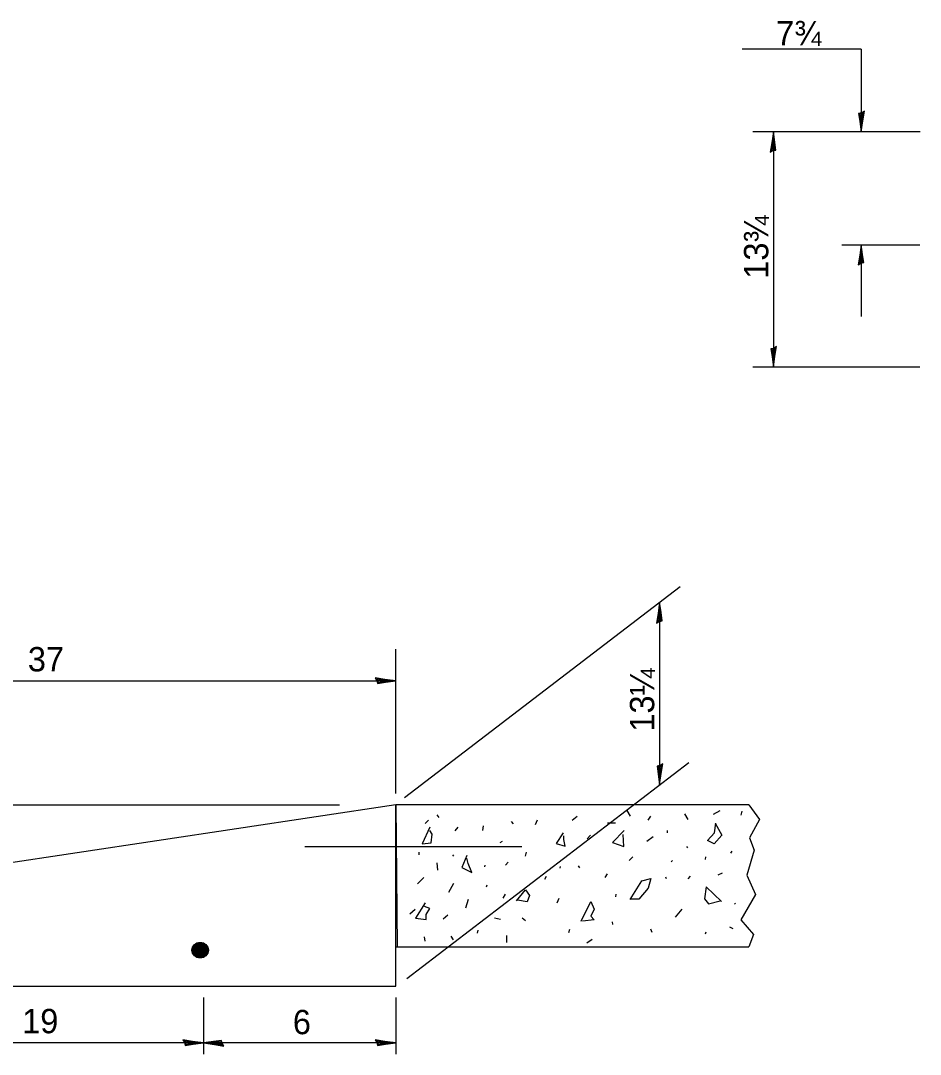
# Model space of a CAD drawing. Extents: x 0 to 2.83, y 0 to 1.83.
# Drawn here: x 0.6842 to 1.1153, y 0.6036 to 1.0991 of the extents above; entities that cross this region are included whole.
import ezdxf

# ---------------------------------------------------------------- set-up
doc = ezdxf.new("R2010")
doc.units = 0
doc.layers.add('RD_Pr_Roadway_Dimensions', color=7, linetype='Continuous')
doc.layers.add('SH_General_Details', color=7, linetype='Continuous')

msp = doc.modelspace()

# ---------------------------------------------------------------- linework, layer by layer
at = {"layer": 'RD_Pr_Roadway_Dimensions'}
for p, q in [((1.08692, 1.0854), (1.02996, 1.0854)), ((1.08692, 1.0854), (1.08692, 1.04582)), ((1.11526, 1.04582), (1.03503, 1.04582)), ((1.04489, 1.04582), (1.04489, 0.93299)), ((1.1151, 0.99141), (1.07764, 0.99141)), ((1.08692, 0.99185), (1.08692, 0.95735)), ((1.1151, 0.93299), (1.03503, 0.93299)), ((0.86814, 0.72667), (1.00019, 0.82786)), ((0.99037, 0.82033), (0.99037, 0.73286)), ((0.86395, 0.72859), (0.86395, 0.79786)), ((0.54046, 0.7826), (0.86395, 0.7826)), ((0.86924, 0.64005), (1.00427, 0.74351)), ((0.50393, 0.72326), (0.83691, 0.72326)), ((0.77176, 0.63096), (0.77176, 0.60365)), ((0.86395, 0.63096), (0.86395, 0.60365)), ((0.77176, 0.60913), (0.61821, 0.60913)), ((0.86395, 0.60913), (0.77176, 0.60913))]:
    msp.add_line(p, q, dxfattribs=at)
for points in [[(1.08706, 1.05486), (1.08571, 1.05455), (1.08629, 1.05073), (1.08692, 1.04582), (1.08764, 1.05107), (1.08845, 1.05566), (1.08706, 1.05486), (1.08616, 1.05445), (1.08693, 1.04912), (1.08795, 1.05495), (1.08681, 1.05409), (1.08696, 1.05164), (1.08732, 1.054)], [(1.04475, 1.03678), (1.0461, 1.03708), (1.04552, 1.04091), (1.04489, 1.04582), (1.04417, 1.04057), (1.04336, 1.03598), (1.04475, 1.03678), (1.04565, 1.03719), (1.04488, 1.04252), (1.04386, 1.03669), (1.045, 1.03755), (1.04485, 1.04), (1.04449, 1.03764)], [(1.08679, 0.98282), (1.08814, 0.98312), (1.08756, 0.98694), (1.08692, 0.99185), (1.0862, 0.98661), (1.0854, 0.98201), (1.08679, 0.98282), (1.08768, 0.98322), (1.08692, 0.98855), (1.08589, 0.98272), (1.08704, 0.98358), (1.08689, 0.98603), (1.08653, 0.98368)], [(1.04502, 0.94202), (1.04367, 0.94172), (1.04425, 0.9379), (1.04489, 0.93299), (1.04561, 0.93823), (1.04641, 0.94283), (1.04502, 0.94202), (1.04413, 0.94162), (1.04489, 0.93629), (1.04592, 0.94212), (1.04477, 0.94126), (1.04492, 0.93881), (1.04528, 0.94116)], [(0.99024, 0.81115), (0.99161, 0.81146), (0.99102, 0.81534), (0.99037, 0.82033), (0.98964, 0.815), (0.98882, 0.81033), (0.99024, 0.81115), (0.99114, 0.81156), (0.99036, 0.81698), (0.98932, 0.81105), (0.99049, 0.81193), (0.99033, 0.81442), (0.98997, 0.81202)], [(0.85491, 0.78273), (0.85522, 0.78138), (0.85904, 0.78196), (0.86395, 0.7826), (0.8587, 0.78332), (0.85411, 0.78412), (0.85491, 0.78273), (0.85532, 0.78184), (0.86065, 0.7826), (0.85482, 0.78363), (0.85568, 0.78248), (0.85813, 0.78263), (0.85577, 0.78299)], [(0.99051, 0.74205), (0.98914, 0.74174), (0.98973, 0.73786), (0.99037, 0.73286), (0.9911, 0.73819), (0.99192, 0.74286), (0.99051, 0.74205), (0.9896, 0.74164), (0.99038, 0.73622), (0.99142, 0.74214), (0.99025, 0.74127), (0.99041, 0.73878), (0.99077, 0.74117)], [(0.76273, 0.60926), (0.76303, 0.60791), (0.76685, 0.60849), (0.77176, 0.60913), (0.76652, 0.60985), (0.76192, 0.61065), (0.76273, 0.60926), (0.76313, 0.60837), (0.76846, 0.60914), (0.76263, 0.61016), (0.76349, 0.60901), (0.76594, 0.60917), (0.76359, 0.60952)], [(0.7808, 0.609), (0.7805, 0.61034), (0.77668, 0.60976), (0.77176, 0.60913), (0.77701, 0.60841), (0.7816, 0.6076), (0.7808, 0.609), (0.7804, 0.60989), (0.77506, 0.60912), (0.78089, 0.6081), (0.78003, 0.60924), (0.77758, 0.60909), (0.77994, 0.60873)], [(0.85491, 0.60926), (0.85522, 0.60791), (0.85904, 0.60849), (0.86395, 0.60913), (0.8587, 0.60985), (0.85411, 0.61065), (0.85491, 0.60926), (0.85532, 0.60837), (0.86065, 0.60914), (0.85482, 0.61016), (0.85568, 0.60901), (0.85813, 0.60917), (0.85577, 0.60952)]]:
    msp.add_lwpolyline(points, dxfattribs=at)
at = {"layer": 'SH_General_Details'}
for p, q in [((0.86395, 0.72326), (0.57528, 0.67978)), ((0.86395, 0.6363), (0.86395, 0.72326)), ((1.03308, 0.7232), (0.86395, 0.72326)), ((0.86395, 0.72326), (0.86453, 0.65523)), ((0.8847, 0.71715), (0.88381, 0.71848)), ((0.97468, 0.72047), (0.97622, 0.71782)), ((1.00232, 0.71892), (1.00387, 0.71627)), ((1.01624, 0.7187), (1.01934, 0.72047)), ((1.02973, 0.72025), (1.02929, 0.71826)), ((1.03308, 0.7232), (1.03826, 0.71624)), ((0.87809, 0.71428), (0.87958, 0.71583)), ((0.92029, 0.71406), (0.91941, 0.71516)), ((0.93091, 0.71384), (0.93179, 0.71604)), ((0.94837, 0.71583), (0.9508, 0.71782)), ((0.96915, 0.7145), (0.96539, 0.7145)), ((0.98485, 0.71583), (0.98618, 0.71782)), ((1.03826, 0.71624), (1.03335, 0.70747)), ((0.89243, 0.71074), (0.89376, 0.7125)), ((0.9057, 0.71096), (0.90592, 0.71317)), ((0.95566, 0.70698), (0.95721, 0.70875)), ((0.99392, 0.71096), (0.99392, 0.70985)), ((0.91388, 0.70521), (0.91499, 0.70588)), ((0.98418, 0.70588), (0.98728, 0.70809)), ((1.03335, 0.70747), (1.03563, 0.7015)), ((0.82044, 0.70328), (0.92428, 0.70328)), ((0.8751, 0.69924), (0.8751, 0.70057)), ((0.89133, 0.69858), (0.89177, 0.69924)), ((0.92604, 0.69858), (0.92649, 0.70057)), ((1.00387, 0.70256), (1.00342, 0.70323)), ((1.02443, 0.70013), (1.02509, 0.70102)), ((1.03563, 0.7015), (1.03212, 0.68957)), ((0.88403, 0.69194), (0.88381, 0.69548)), ((0.90658, 0.6935), (0.9068, 0.69438)), ((0.91653, 0.69438), (0.91786, 0.6957)), ((0.94262, 0.69283), (0.94284, 0.69372)), ((0.95213, 0.69305), (0.95146, 0.69394)), ((0.97579, 0.69659), (0.97756, 0.69836)), ((0.99591, 0.69593), (0.99657, 0.69659)), ((1.01227, 0.69703), (1.01248, 0.69836)), ((0.93533, 0.68753), (0.93621, 0.68907)), ((0.96429, 0.68841), (0.96539, 0.69018)), ((1.00408, 0.68775), (1.00519, 0.68907)), ((1.01845, 0.68974), (1.02044, 0.69062)), ((1.03212, 0.68957), (1.03633, 0.68026)), ((0.87435, 0.68531), (0.87734, 0.68841)), ((0.88934, 0.68134), (0.89177, 0.68576)), ((0.90747, 0.68399), (0.90769, 0.68488)), ((0.9937, 0.68775), (0.99325, 0.68863)), ((0.91543, 0.67846), (0.91653, 0.68045)), ((0.96937, 0.67913), (0.9696, 0.68045)), ((1.03633, 0.68026), (1.02931, 0.66815)), ((0.89752, 0.67382), (0.89885, 0.67802)), ((0.94129, 0.67625), (0.94218, 0.67846)), ((1.02664, 0.67559), (1.02642, 0.67602)), ((0.87062, 0.67095), (0.87323, 0.67316)), ((0.88669, 0.66851), (0.8889, 0.6705)), ((0.9141, 0.6683), (0.91123, 0.66896)), ((0.92604, 0.66762), (0.9245, 0.66896)), ((0.99789, 0.6694), (1.00121, 0.67316)), ((0.9676, 0.66719), (0.96783, 0.66587)), ((1.02553, 0.66387), (1.02398, 0.66453)), ((1.02931, 0.66815), (1.03528, 0.66113)), ((0.87799, 0.6579), (0.8777, 0.65989)), ((0.89155, 0.65856), (0.89044, 0.66033)), ((0.90305, 0.66166), (0.90349, 0.66321)), ((0.9172, 0.65724), (0.9172, 0.66055)), ((0.94682, 0.6621), (0.94727, 0.66365)), ((0.98684, 0.6621), (0.98618, 0.66365)), ((1.01227, 0.66144), (1.01271, 0.66232)), ((1.03528, 0.66113), (1.03308, 0.65512)), ((0.86395, 0.65523), (1.03308, 0.65512)), ((0.95544, 0.65701), (0.9581, 0.65879)), ((0.39161, 0.6363), (0.86395, 0.6363))]:
    msp.add_line(p, q, dxfattribs=at)
for points in [[(1.01691, 0.7145), (1.02022, 0.70875), (1.01646, 0.70455), (1.01337, 0.7061), (1.01669, 0.70985), (1.01735, 0.7145)], [(0.88028, 0.7125), (0.87651, 0.70455), (0.88094, 0.70499), (0.88138, 0.70919), (0.88028, 0.71096)], [(0.94417, 0.70985), (0.94085, 0.70477), (0.94506, 0.70345), (0.94439, 0.70654), (0.94439, 0.70831)], [(0.97335, 0.71096), (0.96783, 0.70521), (0.97314, 0.70323), (0.97291, 0.70897)], [(0.89796, 0.69902), (0.89553, 0.69327), (0.9004, 0.69084), (0.89863, 0.69504), (0.89796, 0.6977)], [(0.97622, 0.6778), (0.98176, 0.68686), (0.98618, 0.68797), (0.98485, 0.68332), (0.98043, 0.67802), (0.97645, 0.67802)], [(1.02, 0.67691), (1.01271, 0.68399), (1.01182, 0.67824), (1.01381, 0.67581), (1.01934, 0.67714)], [(0.92184, 0.67714), (0.92604, 0.68244), (0.92803, 0.67979), (0.92692, 0.67669), (0.92228, 0.67758)], [(0.87807, 0.67625), (0.87342, 0.66896), (0.8785, 0.6683), (0.8785, 0.67073), (0.88028, 0.6736), (0.87762, 0.67448)], [(0.9528, 0.66741), (0.95743, 0.67691), (0.95898, 0.67316), (0.95743, 0.66984), (0.95898, 0.66807), (0.95346, 0.66741)]]:
    msp.add_lwpolyline(points, dxfattribs=at)
for centre, major_axis in [((0.77021, 0.65356), (0.00394, 0)), ((0.7702, 0.65355), (0.00376, 0)), ((0.7702, 0.65355), (0.00358, 0)), ((0.7702, 0.65355), (0.00341, 0)), ((0.7702, 0.65354), (0.00324, 0)), ((0.7702, 0.65354), (0.00309, 0)), ((0.77019, 0.65354), (0.00294, 0)), ((0.77019, 0.65353), (0.0028, 0)), ((0.77019, 0.65353), (0.00267, 0)), ((0.77019, 0.65353), (0.00254, 0)), ((0.77019, 0.65352), (0.00242, 0)), ((0.77019, 0.65352), (0.00231, 0)), ((0.77018, 0.65352), (0.0022, 0)), ((0.77018, 0.65352), (0.00209, 0)), ((0.77018, 0.65352), (0.00199, 0)), ((0.77018, 0.65352), (0.0019, 0)), ((0.77018, 0.65351), (0.00181, 0)), ((0.77018, 0.65351), (0.00172, 0)), ((0.77018, 0.65351), (0.00164, 0)), ((0.77018, 0.65351), (0.00156, 0)), ((0.77018, 0.65351), (0.00149, 0)), ((0.77018, 0.65351), (0.00142, 0)), ((0.77018, 0.65351), (0.00135, 0)), ((0.77018, 0.65351), (0.00128, 0)), ((0.77018, 0.65351), (0.00122, 0)), ((0.77018, 0.6535), (0.00116, 0)), ((0.77018, 0.6535), (0.00111, 0)), ((0.77018, 0.6535), (0.00106, 0)), ((0.77018, 0.6535), (0.00101, 0)), ((0.77018, 0.6535), (0.000958, 0)), ((0.77018, 0.6535), (0.000912, 0)), ((0.77018, 0.6535), (0.000869, 0)), ((0.77018, 0.6535), (0.000828, 0)), ((0.77018, 0.6535), (0.000788, 0)), ((0.77018, 0.6535), (0.000751, 0)), ((0.77018, 0.6535), (0.000715, 0)), ((0.77018, 0.6535), (0.000681, 0)), ((0.77018, 0.6535), (0.000648, 0)), ((0.77018, 0.6535), (0.000647, 0)), ((0.77018, 0.6535), (0.000618, 0)), ((0.77019, 0.6535), (0.000614, 0)), ((0.77019, 0.6535), (0.000584, 0)), ((0.77019, 0.6535), (0.000555, 0)), ((0.77019, 0.6535), (0.000527, 0)), ((0.77019, 0.6535), (0.0005, 0)), ((0.77019, 0.6535), (0.000475, 0)), ((0.77019, 0.6535), (0.000452, 0)), ((0.77019, 0.6535), (0.000429, 0)), ((0.77019, 0.6535), (0.000408, 0)), ((0.77019, 0.6535), (0.000387, 0)), ((0.77019, 0.6535), (0.000368, 0)), ((0.77019, 0.6535), (0.00035, 0)), ((0.77019, 0.6535), (0.000332, 0)), ((0.77019, 0.6535), (0.000315, 0)), ((0.77019, 0.6535), (0.0003, 0)), ((0.77019, 0.6535), (0.000285, 0)), ((0.77019, 0.6535), (0.00027, 0)), ((0.77019, 0.6535), (0.000257, 0)), ((0.77019, 0.6535), (0.000244, 0)), ((0.77019, 0.6535), (0.000232, 0)), ((0.77019, 0.6535), (0.00022, 0)), ((0.77019, 0.6535), (0.000209, 0)), ((0.77019, 0.6535), (0.000199, 0)), ((0.77019, 0.6535), (0.000189, 0)), ((0.77019, 0.6535), (0.000179, 0)), ((0.77019, 0.6535), (0.00017, 0)), ((0.77019, 0.6535), (0.000162, 0)), ((0.77019, 0.6535), (0.000154, 0)), ((0.77019, 0.6535), (0.000146, 0)), ((0.77019, 0.6535), (0.000139, 0)), ((0.77019, 0.6535), (0.000132, 0)), ((0.77019, 0.6535), (0.000125, 0)), ((0.77019, 0.6535), (0.000119, 0)), ((0.77019, 0.6535), (0.000113, 0)), ((0.77019, 0.6535), (0.000107, 0)), ((0.77019, 0.6535), (0.000102, 0)), ((0.77019, 0.6535), (0.000097, 0)), ((0.77019, 0.6535), (0.0000921, 0)), ((0.77019, 0.6535), (0.0000875, 0)), ((0.77019, 0.6535), (0.0000831, 0)), ((0.77019, 0.6535), (0.000079, 0)), ((0.77019, 0.6535), (0.000075, 0)), ((0.77019, 0.6535), (0.0000713, 0)), ((0.77019, 0.6535), (0.0000677, 0)), ((0.77019, 0.6535), (0.0000643, 0)), ((0.77019, 0.6535), (0.0000611, 0)), ((0.77019, 0.6535), (0.000058, 0)), ((0.77019, 0.6535), (0.0000551, 0)), ((0.77019, 0.6535), (0.0000524, 0)), ((0.77019, 0.6535), (0.0000498, 0)), ((0.77019, 0.6535), (0.0000473, 0)), ((0.77019, 0.6535), (0.0000449, 0)), ((0.77019, 0.6535), (0.0000427, 0)), ((0.77019, 0.6535), (0.0000405, 0)), ((0.77019, 0.6535), (0.0000385, 0)), ((0.77019, 0.6535), (0.0000366, 0)), ((0.77019, 0.6535), (0.0000348, 0)), ((0.77019, 0.6535), (0.000033, 0)), ((0.77019, 0.6535), (0.0000314, 0)), ((0.77019, 0.6535), (0.0000298, 0)), ((0.77019, 0.6535), (0.0000283, 0)), ((0.7702, 0.6535), (0.0000269, 0)), ((0.7702, 0.6535), (0.0000255, 0)), ((0.7702, 0.6535), (-0.0000243, 0)), ((0.7702, 0.6535), (0.0000231, 0)), ((0.7702, 0.6535), (-0.0000219, 0)), ((0.7702, 0.6535), (0.0000208, 0)), ((0.7702, 0.6535), (0.0000198, 0)), ((0.7702, 0.6535), (0.0000188, 0)), ((0.7702, 0.6535), (-0.0000178, 0)), ((0.7702, 0.6535), (0.0000169, 0)), ((0.7702, 0.6535), (0.0000161, 0)), ((0.7702, 0.6535), (0.0000153, 0)), ((0.7702, 0.6535), (0.0000145, 0)), ((0.7702, 0.6535), (0.0000138, 0)), ((0.7702, 0.6535), (-0.0000131, 0)), ((0.7702, 0.6535), (-0.0000125, 0)), ((0.7702, 0.6535), (0.0000118, 0)), ((0.7702, 0.6535), (-0.0000112, 0)), ((0.7702, 0.6535), (0.0000107, 0))]:
    msp.add_ellipse(centre, major_axis=major_axis, ratio=0.949668, dxfattribs=at)

# ---------------------------------------------------------------- texts
at = {"layer": 'RD_Pr_Roadway_Dimensions'}
for s, height, p in [('7¾', 0.011667, (1.04618, 1.0873)), ('37', 0.011667, (0.68765, 0.78718)), ('19', 0.011667, (0.68492, 0.61374)), ('6', 0.01167, (0.81461, 0.61328))]:
    msp.add_text(s, height=height, dxfattribs=at).set_placement(p)
for s, p in [('13¾', (1.04243, 0.97538)), ('13¼', (0.98777, 0.75831))]:
    msp.add_text(s, height=0.011667, rotation=90, dxfattribs=at).set_placement(p)

doc.saveas('drawing.dxf')
